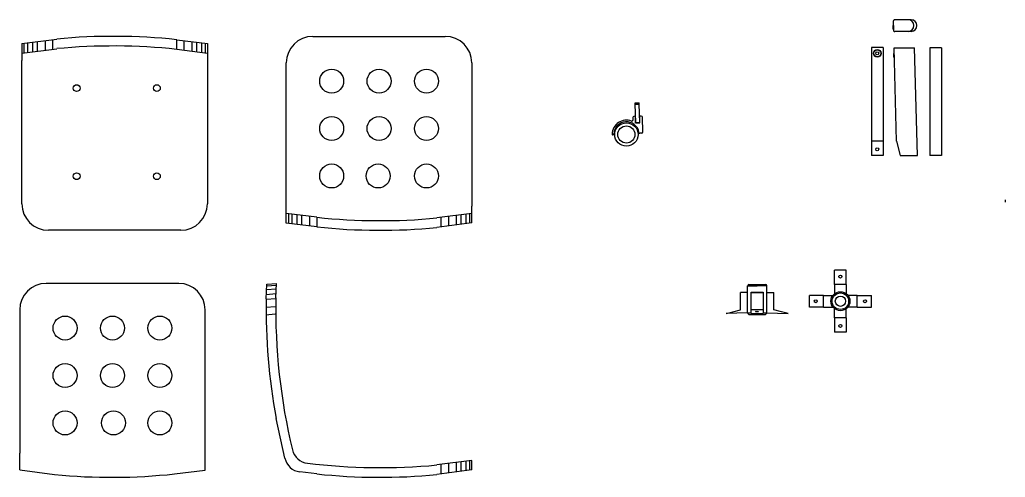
# Model space of a CAD drawing. Header units: centimetres. Extents: x 2174 to 3372, y 1015 to 1247.
# Drawn here: x 2589.3 to 2775.3, y 1154.3 to 1240.5 of the extents above; entities that cross this region are included whole.
import ezdxf

# ---------------------------------------------------------------- set-up
doc = ezdxf.new("R2010")
doc.units = ezdxf.units.CM
doc.layers.get('0').update_dxf_attribs({"color": 94})
doc.layers.add('ferramenta', color=211, linetype='Continuous')

msp = doc.modelspace()

# ---------------------------------------------------------------- linework, layer by layer
for p, q in [((2589.75, 1236.03), (2596.34, 1236.9)), ((2595.59, 1234.98), (2595.59, 1236.8)), ((2618.98, 1236.77), (2624.75, 1236.07)), ((2618.98, 1234.96), (2618.98, 1236.77)), ((2644.65, 1237.4), (2669.65, 1237.4)), ((2589.75, 1236.03), (2589.75, 1232.84)), ((2589.75, 1234.21), (2596.34, 1235.08)), ((2590.2, 1234.27), (2590.2, 1236.09)), ((2590.88, 1234.36), (2590.88, 1236.18)), ((2591.79, 1234.48), (2591.79, 1236.3)), ((2592.7, 1234.6), (2592.7, 1236.42)), ((2594.18, 1234.8), (2594.18, 1236.61)), ((2618.98, 1234.96), (2624.75, 1234.26)), ((2620.39, 1234.79), (2620.39, 1236.6)), ((2621.87, 1234.61), (2621.87, 1236.42)), ((2622.78, 1234.5), (2622.78, 1236.31)), ((2623.69, 1234.39), (2623.69, 1236.2)), ((2624.37, 1234.3), (2624.37, 1236.12)), ((2624.75, 1236.07), (2624.75, 1205.84)), ((2589.75, 1205.84), (2589.75, 1232.84)), ((2639.65, 1202.17), (2639.65, 1232.4)), ((2674.65, 1232.4), (2674.65, 1205.4)), ((2674.65, 1202.22), (2674.65, 1205.4)), ((2645.43, 1203.29), (2639.65, 1203.99)), ((2640.04, 1203.94), (2640.04, 1202.12)), ((2640.72, 1203.86), (2640.72, 1202.04)), ((2641.63, 1203.75), (2641.63, 1201.93)), ((2642.54, 1203.64), (2642.54, 1201.82)), ((2644.02, 1203.46), (2644.02, 1201.64)), ((2645.43, 1203.29), (2645.43, 1201.47)), ((2674.65, 1204.03), (2668.07, 1203.16)), ((2668.82, 1203.26), (2668.82, 1201.45)), ((2670.23, 1203.45), (2670.23, 1201.63)), ((2671.71, 1203.64), (2671.71, 1201.83)), ((2672.61, 1203.76), (2672.61, 1201.95)), ((2673.52, 1203.88), (2673.52, 1202.07)), ((2674.21, 1203.97), (2674.21, 1202.16)), ((2645.43, 1201.47), (2639.65, 1202.17)), ((2674.65, 1202.22), (2668.07, 1201.35)), ((2619.75, 1200.84), (2594.75, 1200.84)), ((2619.34, 1190.82), (2594.34, 1190.82)), ((2635.87, 1187.93), (2635.96, 1190.67)), ((2637.75, 1190.44), (2635.95, 1190.28)), ((2635.96, 1190.67), (2637.77, 1190.82)), ((2637.68, 1188.08), (2637.77, 1190.82)), ((2637.7, 1188.83), (2635.89, 1188.67)), ((2637.73, 1189.75), (2635.92, 1189.59)), ((2637.67, 1187.92), (2635.86, 1187.76)), ((2589.34, 1185.82), (2589.34, 1158.82)), ((2624.34, 1155.59), (2624.34, 1185.82)), ((2637.57, 1185.01), (2635.77, 1184.85)), ((2637.62, 1186.43), (2635.81, 1186.27)), ((2639.38, 1157.84), (2637.71, 1165.36)), ((2589.34, 1155.64), (2589.34, 1158.82)), ((2674.65, 1157.45), (2668.07, 1156.58)), ((2670.23, 1156.87), (2670.23, 1155.05)), ((2671.71, 1157.06), (2671.71, 1155.25)), ((2672.61, 1157.18), (2672.61, 1155.37)), ((2673.52, 1157.3), (2673.52, 1155.49)), ((2674.21, 1157.39), (2674.21, 1155.58)), ((2674.65, 1155.64), (2674.65, 1157.45)), ((2589.34, 1155.64), (2595.93, 1154.77)), ((2618.57, 1154.9), (2624.34, 1155.59)), ((2645.43, 1154.89), (2642.21, 1155.28)), ((2674.65, 1155.64), (2668.07, 1154.77)), ((2668.82, 1156.68), (2668.82, 1154.87))]:
    msp.add_line(p, q)
for centre, radius in [((2648.21, 1228.97), 2.26), ((2657.15, 1228.97), 2.26), ((2666.1, 1228.97), 2.26), ((2600.09, 1227.66), 0.63), ((2615.24, 1227.66), 0.63), ((2648.21, 1220.03), 2.26), ((2657.15, 1220.03), 2.26), ((2666.1, 1220.03), 2.26), ((2648.21, 1211.08), 2.26), ((2656.97, 1211.08), 2.26), ((2666.1, 1211.08), 2.26), ((2600.09, 1211.02), 0.63), ((2615.24, 1211.02), 0.63), ((2597.9, 1182.4), 2.26), ((2606.84, 1182.4), 2.26), ((2615.79, 1182.4), 2.26), ((2597.9, 1173.45), 2.26), ((2606.84, 1173.45), 2.26), ((2615.79, 1173.45), 2.26), ((2597.9, 1164.51), 2.26), ((2607.03, 1164.51), 2.26), ((2615.79, 1164.51), 2.26)]:
    msp.add_circle(centre, radius)
for centre, radius, start, end in [((2607.03, 1124.08), 113.33, 83.9441, 95.4091), ((2644.65, 1232.4), 5, 90, 180), ((2669.65, 1232.4), 5, 0, 90), ((2607.03, 1122.26), 113.33, 83.9441, 95.4091), ((2594.75, 1205.84), 5, 180, 270), ((2619.75, 1205.84), 5, 270, 0), ((2657.38, 1315.98), 113.33, 263.9441, 275.4091), ((2657.38, 1314.17), 113.33, 263.9441, 275.4091), ((2594.34, 1185.82), 5, 90, 180), ((2619.34, 1185.82), 5, 0, 90), ((2749.18, 1185.83), 113.33, 178.9385, 190.4036), ((2750.98, 1185.98), 113.33, 178.9385, 193.5572), ((2644.02, 1160.19), 3.3, 193.5572, 263.0254), ((2642.6, 1158.56), 3.3, 192.5301, 263.1113), ((2657.38, 1269.41), 113.33, 263.0254, 275.4091), ((2606.62, 1267.59), 113.33, 264.5909, 276.0559), ((2657.38, 1267.59), 113.33, 263.9441, 275.4091)]:
    msp.add_arc(centre, radius, start, end)
at = {"layer": 'ferramenta'}
for p, q in [((2756.97, 1240.54), (2754.46, 1240.54)), ((2757.55, 1240.54), (2756.97, 1240.54)), ((2754.21, 1240.15), (2754.14, 1240.09)), ((2754.14, 1240.09), (2754.15, 1239.43)), ((2754.15, 1238.78), (2754.15, 1239.43)), ((2754.21, 1238.72), (2754.15, 1238.78)), ((2754.21, 1239.43), (2754.21, 1240.33)), ((2754.21, 1239.43), (2754.21, 1238.54)), ((2756.98, 1238.33), (2754.46, 1238.33)), ((2757.55, 1238.33), (2756.98, 1238.33)), ((2752.25, 1235.31), (2750.05, 1235.31)), ((2750.05, 1235.31), (2750.05, 1214.97)), ((2752.25, 1235.31), (2752.25, 1214.97)), ((2754.33, 1234.87), (2754.27, 1234.81)), ((2754.79, 1217.62), (2754.32, 1235.26)), ((2754.32, 1235.26), (2758.19, 1235.26)), ((2758.73, 1214.91), (2758.19, 1235.26)), ((2763.3, 1235.26), (2761.09, 1235.26)), ((2761.09, 1235.26), (2761.09, 1214.91)), ((2763.3, 1235.26), (2763.3, 1214.91)), ((2754.27, 1234.81), (2754.28, 1234.15)), ((2754.3, 1233.5), (2754.28, 1234.15)), ((2754.37, 1233.44), (2754.3, 1233.5)), ((2705.49, 1224.84), (2706.24, 1224.86)), ((2705.49, 1224.68), (2705.49, 1224.84)), ((2705.49, 1224.68), (2706.24, 1224.7)), ((2705.49, 1224.6), (2706.24, 1224.62)), ((2705.59, 1221.15), (2705.49, 1224.6)), ((2705.57, 1224.6), (2705.57, 1224.68)), ((2706.17, 1224.62), (2706.16, 1224.69)), ((2706.24, 1224.7), (2706.24, 1224.86)), ((2706.33, 1221.17), (2706.24, 1224.62)), ((2705.04, 1222.12), (2705.05, 1221.61)), ((2705.52, 1222.33), (2705.23, 1222.32)), ((2705.55, 1221.09), (2705.52, 1222.33)), ((2706.62, 1222.36), (2706.34, 1222.35)), ((2706.37, 1221.11), (2706.34, 1222.35)), ((2706.9, 1219.34), (2706.83, 1222.17)), ((2705.55, 1221.09), (2706.37, 1221.11)), ((2705.59, 1221.15), (2706.33, 1221.17)), ((2705.66, 1221.09), (2705.66, 1221.15)), ((2706.26, 1221.11), (2706.26, 1221.17)), ((2706.71, 1219.13), (2706.39, 1219.12)), ((2752.25, 1217.67), (2750.05, 1217.67)), ((2754.79, 1217.62), (2755.45, 1214.91)), ((2752.25, 1214.97), (2750.05, 1214.97)), ((2755.45, 1214.91), (2758.73, 1214.91)), ((2763.3, 1214.91), (2761.09, 1214.91)), ((2775.31, 1206.56), (2775.31, 1206.11)), ((2743.1, 1190.61), (2743.1, 1193.32)), ((2745.3, 1193.32), (2743.1, 1193.32)), ((2745.3, 1190.61), (2745.3, 1193.32)), ((2726.7, 1190.36), (2728.5, 1190.36)), ((2726.7, 1185.27), (2726.7, 1190.36)), ((2726.94, 1190.6), (2730.06, 1190.6)), ((2730.29, 1190.36), (2728.5, 1190.36)), ((2730.29, 1185.27), (2730.29, 1190.36)), ((2745.3, 1190.61), (2743.1, 1190.61)), ((2743.1, 1190.61), (2743.1, 1188.87)), ((2745.3, 1190.61), (2745.3, 1188.87)), ((2726.7, 1189.13), (2725.34, 1189.1)), ((2725.34, 1185.82), (2725.34, 1189.1)), ((2727.39, 1185.16), (2727.39, 1189.15)), ((2727.39, 1189.15), (2729.6, 1189.15)), ((2727.39, 1189.1), (2729.6, 1189.1)), ((2729.6, 1189.15), (2729.6, 1185.16)), ((2730.29, 1189.13), (2731.65, 1189.1)), ((2731.65, 1185.82), (2731.65, 1189.1)), ((2741.04, 1188.56), (2738.34, 1188.56)), ((2738.34, 1186.35), (2738.34, 1188.56)), ((2741.04, 1186.35), (2741.04, 1188.56)), ((2741.04, 1188.56), (2742.79, 1188.56)), ((2747.36, 1188.56), (2745.61, 1188.56)), ((2747.36, 1186.35), (2747.36, 1188.56)), ((2747.36, 1188.56), (2750.06, 1188.56)), ((2750.06, 1186.35), (2750.06, 1188.56)), ((2722.64, 1185.16), (2723.91, 1185.47)), ((2726.7, 1185.27), (2722.64, 1185.16)), ((2723.91, 1185.47), (2725.34, 1185.82)), ((2726.7, 1185.27), (2727.39, 1185.27)), ((2726.94, 1184.95), (2730.06, 1184.95)), ((2729.6, 1185.82), (2727.39, 1185.82)), ((2727.39, 1185.16), (2729.6, 1185.16)), ((2729.6, 1185.27), (2730.29, 1185.27)), ((2730.29, 1185.27), (2734.36, 1185.16)), ((2733.08, 1185.47), (2731.65, 1185.82)), ((2734.36, 1185.16), (2733.08, 1185.47)), ((2741.04, 1186.35), (2738.34, 1186.35)), ((2741.04, 1186.35), (2742.79, 1186.35)), ((2743.1, 1184.3), (2743.1, 1186.04)), ((2745.3, 1184.3), (2745.3, 1186.04)), ((2747.36, 1186.35), (2745.61, 1186.35)), ((2747.36, 1186.35), (2750.06, 1186.35)), ((2745.3, 1184.3), (2743.1, 1184.3)), ((2743.1, 1184.3), (2743.1, 1181.6)), ((2745.3, 1184.3), (2745.3, 1181.6)), ((2745.3, 1181.6), (2743.1, 1181.6))]:
    msp.add_line(p, q, dxfattribs=at)
for centre, radius in [((2751.15, 1234.21), 0.72), ((2751.15, 1234.21), 0.654), ((2751.15, 1234.21), 0.279), ((2703.82, 1218.9), 2.2), ((2703.82, 1218.9), 1.62), ((2751.15, 1216.11), 0.279), ((2744.19, 1192.1), 0.279), ((2744.2, 1187.46), 1.79), ((2744.2, 1187.46), 1.56), ((2744.2, 1187.46), 0.968), ((2739.55, 1187.46), 0.279), ((2748.85, 1187.46), 0.279), ((2744.19, 1182.81), 0.279)]:
    msp.add_circle(centre, radius, dxfattribs=at)
for centre, radius, start, end in [((2754.42, 1240.33), 0.21, 80.5361, 180.0658), ((2756.97, 1239.44), 1.1, 270.0658, 90.0658), ((2757.55, 1239.44), 1.1, 270.0658, 90.0658), ((2754.42, 1238.54), 0.21, 180.0658, 279.5601), ((2705.24, 1222.12), 0.2, 91.5142, 181.5142), ((2706.63, 1222.16), 0.2, 1.5142, 91.5142), ((2703.82, 1218.9), 2.7, 69.018, 178.2468), ((2703.82, 1218.9), 2.4, 9.3272, 177.8457), ((2704.85, 1221.61), 0.2, 249.018, 1.5142), ((2701.27, 1218.99), 0.147, 174.6014, 1.5142), ((2706.38, 1219.32), 0.2, 189.3272, 271.5142), ((2706.7, 1219.33), 0.2, 271.5142, 1.5142), ((2726.94, 1190.36), 0.233, 90, 180), ((2730.06, 1190.36), 0.233, 0.0087, 90), ((2727.07, 1185.29), 0.369, 183.4723, 248.4474), ((2729.92, 1185.29), 0.369, 291.5526, 356.5277)]:
    msp.add_arc(centre, radius, start, end, dxfattribs=at)
msp.add_ellipse((2728.49, 1185.5), major_axis=(-0.279, 0), ratio=0.237463, start_param=1.570796326794897, end_param=7.853981633974483, dxfattribs=at)

doc.saveas('drawing.dxf')
